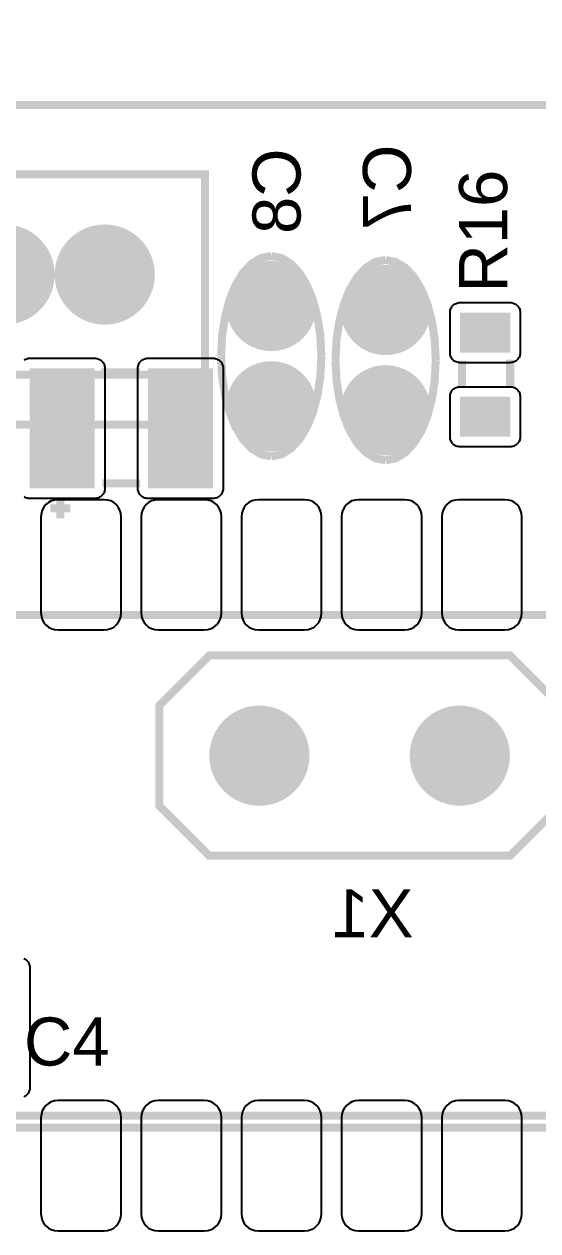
# Model space of a CAD drawing. Header units: inches. Extents: x -2.67 to 2.67, y -1.82 to 1.83.
# Drawn here: x -0.829 to -0.317, y -1.202 to 0.003 of the extents above; entities that cross this region are included whole.
import ezdxf

# ---------------------------------------------------------------- set-up
doc = ezdxf.new("R2010")
doc.units = ezdxf.units.IN
doc.layers.get('0').update_dxf_attribs({"linetype": 'CONTINUOUS'})

# ---------------------------------------------------------------- blocks, each defined once
blk = doc.blocks.new('RPAD')
blk.add_trace([(-0.5, -0.5), (-0.5, 0.5), (0.5, -0.5), (0.5, 0.5)])
blk = doc.blocks.new('EPAD')
at = {"const_width": 0.5}
blk.add_lwpolyline([(-0.25, 0, 1), (0.25, 0, 1)], format="xyb", close=True, dxfattribs=at)

msp = doc.modelspace()

# ---------------------------------------------------------------- linework, layer by layer
at = {"const_width": 0.008}
for points in [[(-1.177335, -0.078157), (0.885657, -0.078157), (0.885657, 0.992709), (-1.177335, 0.992709), (-1.177335, -0.078157)], [(-1.177335, -0.078157), (0.885657, -0.078157), (0.885657, 0.992709), (-1.177335, 0.992709), (-1.177335, -0.078157)], [(-1.177335, -0.078157), (0.885657, -0.078157), (0.885657, 0.992709), (-1.177335, 0.992709), (-1.177335, -0.078157)], [(-1.882382, 0.397031), (-1.882382, -1.059661), (-1.881598, -1.067711), (-1.879344, -1.075156), (-1.871002, -1.087651), (-1.858506, -1.095994), (-1.851062, -1.098248), (-1.843012, -1.099031), (0.873524, -1.099031)], [(-1.882382, 0.397031), (-1.882382, -1.059661), (-1.881598, -1.067711), (-1.879344, -1.075156), (-1.871002, -1.087651), (-1.858506, -1.095994), (-1.851062, -1.098248), (-1.843012, -1.099031), (0.873524, -1.099031)], [(-1.882382, 0.397031), (-1.882382, -1.059661), (-1.881598, -1.067711), (-1.879344, -1.075156), (-1.871002, -1.087651), (-1.858506, -1.095994), (-1.851062, -1.098248), (-1.843012, -1.099031), (0.873524, -1.099031)], [(-1.548988, -0.397449), (-0.648988, -0.397449), (-0.648988, -0.147449), (-1.548988, -0.147449), (-1.548988, -0.397449)], [(-1.548988, -0.397449), (-0.648988, -0.397449), (-0.648988, -0.147449), (-1.548988, -0.147449), (-1.548988, -0.397449)], [(-1.548988, -0.397449), (-0.648988, -0.397449), (-0.648988, -0.147449), (-1.548988, -0.147449), (-1.548988, -0.397449)], [(-0.582846, -0.228945), (-0.593034, -0.230945), (-0.602472, -0.236695), (-0.610972, -0.24582), (-0.618346, -0.257945), (-0.624409, -0.272695), (-0.628972, -0.289695), (-0.631846, -0.30857), (-0.632846, -0.328945)], [(-0.582846, -0.228945), (-0.593034, -0.230945), (-0.602472, -0.236695), (-0.610972, -0.24582), (-0.618346, -0.257945), (-0.624409, -0.272695), (-0.628972, -0.289695), (-0.631846, -0.30857), (-0.632846, -0.328945)], [(-0.582846, -0.228945), (-0.593034, -0.230945), (-0.602472, -0.236695), (-0.610972, -0.24582), (-0.618346, -0.257945), (-0.624409, -0.272695), (-0.628972, -0.289695), (-0.631846, -0.30857), (-0.632846, -0.328945)], [(-0.582846, -0.228945), (-0.572659, -0.230945), (-0.563221, -0.236695), (-0.554721, -0.24582), (-0.547346, -0.257945), (-0.541284, -0.272695), (-0.536721, -0.289695), (-0.533846, -0.30857), (-0.532846, -0.328945)], [(-0.582846, -0.228945), (-0.572659, -0.230945), (-0.563221, -0.236695), (-0.554721, -0.24582), (-0.547346, -0.257945), (-0.541284, -0.272695), (-0.536721, -0.289695), (-0.533846, -0.30857), (-0.532846, -0.328945)], [(-0.582846, -0.228945), (-0.572659, -0.230945), (-0.563221, -0.236695), (-0.554721, -0.24582), (-0.547346, -0.257945), (-0.541284, -0.272695), (-0.536721, -0.289695), (-0.533846, -0.30857), (-0.532846, -0.328945)], [(-0.468673, -0.232882), (-0.478861, -0.234882), (-0.488298, -0.240632), (-0.496798, -0.249757), (-0.504173, -0.261882), (-0.510236, -0.276632), (-0.514798, -0.293632), (-0.517673, -0.312507), (-0.518673, -0.332882)], [(-0.468673, -0.232882), (-0.478861, -0.234882), (-0.488298, -0.240632), (-0.496798, -0.249757), (-0.504173, -0.261882), (-0.510236, -0.276632), (-0.514798, -0.293632), (-0.517673, -0.312507), (-0.518673, -0.332882)], [(-0.468673, -0.232882), (-0.478861, -0.234882), (-0.488298, -0.240632), (-0.496798, -0.249757), (-0.504173, -0.261882), (-0.510236, -0.276632), (-0.514798, -0.293632), (-0.517673, -0.312507), (-0.518673, -0.332882)], [(-0.468673, -0.232882), (-0.458486, -0.234882), (-0.449048, -0.240632), (-0.440548, -0.249757), (-0.433173, -0.261882), (-0.427111, -0.276632), (-0.422548, -0.293632), (-0.419673, -0.312507), (-0.418673, -0.332882)], [(-0.468673, -0.232882), (-0.458486, -0.234882), (-0.449048, -0.240632), (-0.440548, -0.249757), (-0.433173, -0.261882), (-0.427111, -0.276632), (-0.422548, -0.293632), (-0.419673, -0.312507), (-0.418673, -0.332882)], [(-0.468673, -0.232882), (-0.458486, -0.234882), (-0.449048, -0.240632), (-0.440548, -0.249757), (-0.433173, -0.261882), (-0.427111, -0.276632), (-0.422548, -0.293632), (-0.419673, -0.312507), (-0.418673, -0.332882)], [(-0.582846, -0.428945), (-0.593034, -0.426945), (-0.602472, -0.421195), (-0.610972, -0.41207), (-0.618346, -0.399945), (-0.624409, -0.385195), (-0.628972, -0.368195), (-0.631846, -0.34932), (-0.632846, -0.328945)], [(-0.582846, -0.428945), (-0.593034, -0.426945), (-0.602472, -0.421195), (-0.610972, -0.41207), (-0.618346, -0.399945), (-0.624409, -0.385195), (-0.628972, -0.368195), (-0.631846, -0.34932), (-0.632846, -0.328945)], [(-0.582846, -0.428945), (-0.593034, -0.426945), (-0.602472, -0.421195), (-0.610972, -0.41207), (-0.618346, -0.399945), (-0.624409, -0.385195), (-0.628972, -0.368195), (-0.631846, -0.34932), (-0.632846, -0.328945)], [(-0.582846, -0.428945), (-0.572659, -0.426945), (-0.563221, -0.421195), (-0.554721, -0.41207), (-0.547346, -0.399945), (-0.541284, -0.385195), (-0.536721, -0.368195), (-0.533846, -0.34932), (-0.532846, -0.328945)], [(-0.582846, -0.428945), (-0.572659, -0.426945), (-0.563221, -0.421195), (-0.554721, -0.41207), (-0.547346, -0.399945), (-0.541284, -0.385195), (-0.536721, -0.368195), (-0.533846, -0.34932), (-0.532846, -0.328945)], [(-0.582846, -0.428945), (-0.572659, -0.426945), (-0.563221, -0.421195), (-0.554721, -0.41207), (-0.547346, -0.399945), (-0.541284, -0.385195), (-0.536721, -0.368195), (-0.533846, -0.34932), (-0.532846, -0.328945)], [(-0.468673, -0.432882), (-0.478861, -0.430882), (-0.488298, -0.425132), (-0.496798, -0.416007), (-0.504173, -0.403882), (-0.510236, -0.389132), (-0.514798, -0.372132), (-0.517673, -0.353257), (-0.518673, -0.332882)], [(-0.468673, -0.432882), (-0.478861, -0.430882), (-0.488298, -0.425132), (-0.496798, -0.416007), (-0.504173, -0.403882), (-0.510236, -0.389132), (-0.514798, -0.372132), (-0.517673, -0.353257), (-0.518673, -0.332882)], [(-0.468673, -0.432882), (-0.478861, -0.430882), (-0.488298, -0.425132), (-0.496798, -0.416007), (-0.504173, -0.403882), (-0.510236, -0.389132), (-0.514798, -0.372132), (-0.517673, -0.353257), (-0.518673, -0.332882)], [(-0.468673, -0.432882), (-0.458486, -0.430882), (-0.449048, -0.425132), (-0.440548, -0.416007), (-0.433173, -0.403882), (-0.427111, -0.389132), (-0.422548, -0.372132), (-0.419673, -0.353257), (-0.418673, -0.332882)], [(-0.468673, -0.432882), (-0.458486, -0.430882), (-0.449048, -0.425132), (-0.440548, -0.416007), (-0.433173, -0.403882), (-0.427111, -0.389132), (-0.422548, -0.372132), (-0.419673, -0.353257), (-0.418673, -0.332882)], [(-0.468673, -0.432882), (-0.458486, -0.430882), (-0.449048, -0.425132), (-0.440548, -0.416007), (-0.433173, -0.403882), (-0.427111, -0.389132), (-0.422548, -0.372132), (-0.419673, -0.353257), (-0.418673, -0.332882)], [(-0.392382, -0.360441), (-0.392382, -0.333441)], [(-0.392382, -0.360441), (-0.392382, -0.333441)], [(-0.392382, -0.360441), (-0.392382, -0.333441)], [(-0.344382, -0.360441), (-0.344382, -0.332441)], [(-0.344382, -0.360441), (-0.344382, -0.332441)], [(-0.344382, -0.360441), (-0.344382, -0.332441)], [(-1.548988, -0.347449), (-0.648988, -0.347449)], [(-1.548988, -0.347449), (-0.648988, -0.347449)], [(-1.548988, -0.347449), (-0.648988, -0.347449)], [(-0.713398, -0.344992), (-0.752398, -0.344992)], [(-0.713398, -0.344992), (-0.752398, -0.344992)], [(-0.713398, -0.344992), (-0.752398, -0.344992)], [(-0.713398, -0.455992), (-0.751398, -0.455992)], [(-0.713398, -0.455992), (-0.751398, -0.455992)], [(-0.713398, -0.455992), (-0.751398, -0.455992)], [(-0.793398, -0.470992), (-0.793398, -0.490992)], [(-0.793398, -0.470992), (-0.793398, -0.490992)], [(-0.793398, -0.470992), (-0.793398, -0.490992)], [(-0.783398, -0.480992), (-0.803398, -0.480992)], [(-0.783398, -0.480992), (-0.803398, -0.480992)], [(-0.783398, -0.480992), (-0.803398, -0.480992)], [(-1.82261, -0.587213), (0.17739, -0.587213)], [(-1.82261, -0.587213), (0.17739, -0.587213)], [(-1.82261, -0.587213), (0.17739, -0.587213)], [(-0.344657, -0.627764), (-0.644657, -0.627764), (-0.694657, -0.677764), (-0.694657, -0.777764), (-0.644657, -0.827764), (-0.344657, -0.827764), (-0.294657, -0.777764), (-0.294657, -0.677764), (-0.344657, -0.627764)], [(-0.344657, -0.627764), (-0.644657, -0.627764), (-0.694657, -0.677764), (-0.694657, -0.777764), (-0.644657, -0.827764), (-0.344657, -0.827764), (-0.294657, -0.777764), (-0.294657, -0.677764), (-0.344657, -0.627764)], [(-0.344657, -0.627764), (-0.644657, -0.627764), (-0.694657, -0.677764), (-0.694657, -0.777764), (-0.644657, -0.827764), (-0.344657, -0.827764), (-0.294657, -0.777764), (-0.294657, -0.677764), (-0.344657, -0.627764)], [(-1.82261, -1.087213), (0.17739, -1.087213)], [(-1.82261, -1.087213), (0.17739, -1.087213)], [(-1.82261, -1.087213), (0.17739, -1.087213)]]:
    msp.add_lwpolyline(points, dxfattribs=at)
for points in [[(-0.404382, -0.325441), (-0.404382, -0.285441), (-0.404332, -0.284402), (-0.404183, -0.283396), (-0.403941, -0.28243), (-0.403611, -0.281506), (-0.403196, -0.280629), (-0.402701, -0.279805), (-0.402132, -0.279037), (-0.401492, -0.278331), (-0.400785, -0.277691), (-0.400018, -0.277122), (-0.399194, -0.276628), (-0.398318, -0.276213), (-0.397394, -0.275882), (-0.396427, -0.27564), (-0.395422, -0.275491), (-0.394382, -0.275441), (-0.344382, -0.275441), (-0.343343, -0.275491), (-0.342338, -0.27564), (-0.341371, -0.275882), (-0.340447, -0.276213), (-0.33957, -0.276628), (-0.338746, -0.277122), (-0.337979, -0.277691), (-0.337273, -0.278331), (-0.336633, -0.279037), (-0.336063, -0.279805), (-0.335569, -0.280629), (-0.335154, -0.281506), (-0.334823, -0.28243), (-0.334581, -0.283396), (-0.334433, -0.284402), (-0.334382, -0.285441), (-0.334382, -0.325441), (-0.334433, -0.32648), (-0.334581, -0.327485), (-0.334823, -0.328452), (-0.335154, -0.329376), (-0.335569, -0.330253), (-0.336063, -0.331077), (-0.336633, -0.331844), (-0.337273, -0.33255), (-0.337979, -0.333191), (-0.338746, -0.33376), (-0.33957, -0.334254), (-0.340447, -0.334669), (-0.341371, -0.335), (-0.342338, -0.335242), (-0.343343, -0.335391), (-0.344382, -0.335441), (-0.394382, -0.335441), (-0.395422, -0.335391), (-0.396427, -0.335242), (-0.397394, -0.335), (-0.398318, -0.334669), (-0.399194, -0.334254), (-0.400018, -0.33376), (-0.400785, -0.333191), (-0.401492, -0.33255), (-0.402132, -0.331844), (-0.402701, -0.331077), (-0.403196, -0.330253), (-0.403611, -0.329376), (-0.403941, -0.328452), (-0.404183, -0.327485), (-0.404332, -0.32648), (-0.404382, -0.325441)], [(-0.640898, -0.470992), (-0.705898, -0.470992), (-0.706937, -0.470942), (-0.707942, -0.470793), (-0.708909, -0.470551), (-0.709833, -0.47022), (-0.710709, -0.469806), (-0.711533, -0.469311), (-0.712301, -0.468742), (-0.713007, -0.468102), (-0.713647, -0.467395), (-0.714217, -0.466628), (-0.714711, -0.465804), (-0.715126, -0.464928), (-0.715457, -0.464004), (-0.715699, -0.463037), (-0.715847, -0.462031), (-0.715898, -0.460992), (-0.715898, -0.340992), (-0.715847, -0.339953), (-0.715699, -0.338948), (-0.715457, -0.337981), (-0.715126, -0.337057), (-0.714711, -0.33618), (-0.714217, -0.335356), (-0.713647, -0.334589), (-0.713007, -0.333883), (-0.712301, -0.333243), (-0.711533, -0.332673), (-0.710709, -0.332178), (-0.709833, -0.331764), (-0.708909, -0.331433), (-0.707942, -0.331191), (-0.706937, -0.331043), (-0.705898, -0.330992), (-0.640898, -0.330992), (-0.639858, -0.331043), (-0.638853, -0.331191), (-0.637886, -0.331433), (-0.636962, -0.331764), (-0.636086, -0.332178), (-0.635262, -0.332673), (-0.634494, -0.333243), (-0.633788, -0.333883), (-0.633148, -0.334589), (-0.632579, -0.335356), (-0.632084, -0.33618), (-0.631669, -0.337057), (-0.631339, -0.337981), (-0.631096, -0.338948), (-0.630948, -0.339953), (-0.630898, -0.340992), (-0.630898, -0.460992), (-0.630948, -0.462031), (-0.631096, -0.463037), (-0.631339, -0.464004), (-0.631669, -0.464928), (-0.632084, -0.465804), (-0.632579, -0.466628), (-0.633148, -0.467395), (-0.633788, -0.468102), (-0.634494, -0.468742), (-0.635262, -0.469311), (-0.636086, -0.469806), (-0.636962, -0.47022), (-0.637886, -0.470551), (-0.638853, -0.470793), (-0.639858, -0.470942), (-0.640898, -0.470992)], [(-0.404382, -0.409441), (-0.404382, -0.369441), (-0.404332, -0.368402), (-0.404183, -0.367396), (-0.403941, -0.36643), (-0.403611, -0.365506), (-0.403196, -0.364629), (-0.402701, -0.363805), (-0.402132, -0.363037), (-0.401492, -0.362331), (-0.400785, -0.361691), (-0.400018, -0.361122), (-0.399194, -0.360628), (-0.398318, -0.360213), (-0.397394, -0.359882), (-0.396427, -0.35964), (-0.395422, -0.359491), (-0.394382, -0.359441), (-0.344382, -0.359441), (-0.343343, -0.359491), (-0.342338, -0.35964), (-0.341371, -0.359882), (-0.340447, -0.360213), (-0.33957, -0.360628), (-0.338746, -0.361122), (-0.337979, -0.361691), (-0.337273, -0.362331), (-0.336633, -0.363037), (-0.336063, -0.363805), (-0.335569, -0.364629), (-0.335154, -0.365506), (-0.334823, -0.36643), (-0.334581, -0.367396), (-0.334433, -0.368402), (-0.334382, -0.369441), (-0.334382, -0.409441), (-0.334433, -0.41048), (-0.334581, -0.411485), (-0.334823, -0.412452), (-0.335154, -0.413376), (-0.335569, -0.414253), (-0.336063, -0.415077), (-0.336633, -0.415844), (-0.337273, -0.41655), (-0.337979, -0.417191), (-0.338746, -0.41776), (-0.33957, -0.418254), (-0.340447, -0.418669), (-0.341371, -0.419), (-0.342338, -0.419242), (-0.343343, -0.419391), (-0.344382, -0.419441), (-0.394382, -0.419441), (-0.395422, -0.419391), (-0.396427, -0.419242), (-0.397394, -0.419), (-0.398318, -0.418669), (-0.399194, -0.418254), (-0.400018, -0.41776), (-0.400785, -0.417191), (-0.401492, -0.41655), (-0.402132, -0.415844), (-0.402701, -0.415077), (-0.403196, -0.414253), (-0.403611, -0.413376), (-0.403941, -0.412452), (-0.404183, -0.411485), (-0.404332, -0.41048), (-0.404382, -0.409441)], [(-0.79561, -0.602213), (-0.74961, -0.602213), (-0.746134, -0.601874), (-0.74292, -0.600901), (-0.740029, -0.599355), (-0.737524, -0.597298), (-0.735468, -0.594794), (-0.733922, -0.591903), (-0.732948, -0.588689), (-0.73261, -0.585213), (-0.73261, -0.489213), (-0.732948, -0.485737), (-0.733922, -0.482522), (-0.735468, -0.479631), (-0.737524, -0.477127), (-0.740029, -0.47507), (-0.74292, -0.473524), (-0.746134, -0.472551), (-0.74961, -0.472213), (-0.79561, -0.472213), (-0.799086, -0.472551), (-0.8023, -0.473524), (-0.805191, -0.47507), (-0.807696, -0.477127), (-0.809753, -0.479631), (-0.811299, -0.482522), (-0.812272, -0.485737), (-0.81261, -0.489213), (-0.81261, -0.585213), (-0.812272, -0.588689), (-0.811299, -0.591903), (-0.809753, -0.594794), (-0.807696, -0.597298), (-0.805191, -0.599355), (-0.8023, -0.600901), (-0.799086, -0.601874), (-0.79561, -0.602213)], [(-0.69561, -0.602213), (-0.64961, -0.602213), (-0.646134, -0.601874), (-0.64292, -0.600901), (-0.640029, -0.599355), (-0.637524, -0.597298), (-0.635468, -0.594794), (-0.633922, -0.591903), (-0.632948, -0.588689), (-0.63261, -0.585213), (-0.63261, -0.489213), (-0.632948, -0.485737), (-0.633922, -0.482522), (-0.635468, -0.479631), (-0.637524, -0.477127), (-0.640029, -0.47507), (-0.64292, -0.473524), (-0.646134, -0.472551), (-0.64961, -0.472213), (-0.69561, -0.472213), (-0.699086, -0.472551), (-0.7023, -0.473524), (-0.705191, -0.47507), (-0.707696, -0.477127), (-0.709753, -0.479631), (-0.711299, -0.482522), (-0.712272, -0.485737), (-0.71261, -0.489213), (-0.71261, -0.585213), (-0.712272, -0.588689), (-0.711299, -0.591903), (-0.709753, -0.594794), (-0.707696, -0.597298), (-0.705191, -0.599355), (-0.7023, -0.600901), (-0.699086, -0.601874), (-0.69561, -0.602213)], [(-0.59561, -0.602213), (-0.54961, -0.602213), (-0.546134, -0.601874), (-0.54292, -0.600901), (-0.540029, -0.599355), (-0.537524, -0.597298), (-0.535468, -0.594794), (-0.533922, -0.591903), (-0.532948, -0.588689), (-0.53261, -0.585213), (-0.53261, -0.489213), (-0.532948, -0.485737), (-0.533922, -0.482522), (-0.535468, -0.479631), (-0.537524, -0.477127), (-0.540029, -0.47507), (-0.54292, -0.473524), (-0.546134, -0.472551), (-0.54961, -0.472213), (-0.59561, -0.472213), (-0.599086, -0.472551), (-0.6023, -0.473524), (-0.605191, -0.47507), (-0.607696, -0.477127), (-0.609753, -0.479631), (-0.611299, -0.482522), (-0.612272, -0.485737), (-0.61261, -0.489213), (-0.61261, -0.585213), (-0.612272, -0.588689), (-0.611299, -0.591903), (-0.609753, -0.594794), (-0.607696, -0.597298), (-0.605191, -0.599355), (-0.6023, -0.600901), (-0.599086, -0.601874), (-0.59561, -0.602213)], [(-0.49561, -0.602213), (-0.44961, -0.602213), (-0.446134, -0.601874), (-0.44292, -0.600901), (-0.440029, -0.599355), (-0.437524, -0.597298), (-0.435468, -0.594794), (-0.433922, -0.591903), (-0.432948, -0.588689), (-0.43261, -0.585213), (-0.43261, -0.489213), (-0.432948, -0.485737), (-0.433922, -0.482522), (-0.435468, -0.479631), (-0.437524, -0.477127), (-0.440029, -0.47507), (-0.44292, -0.473524), (-0.446134, -0.472551), (-0.44961, -0.472213), (-0.49561, -0.472213), (-0.499086, -0.472551), (-0.5023, -0.473524), (-0.505191, -0.47507), (-0.507696, -0.477127), (-0.509753, -0.479631), (-0.511299, -0.482522), (-0.512272, -0.485737), (-0.51261, -0.489213), (-0.51261, -0.585213), (-0.512272, -0.588689), (-0.511299, -0.591903), (-0.509753, -0.594794), (-0.507696, -0.597298), (-0.505191, -0.599355), (-0.5023, -0.600901), (-0.499086, -0.601874), (-0.49561, -0.602213)], [(-0.39561, -0.602213), (-0.34961, -0.602213), (-0.346134, -0.601874), (-0.34292, -0.600901), (-0.340029, -0.599355), (-0.337524, -0.597298), (-0.335468, -0.594794), (-0.333922, -0.591903), (-0.332948, -0.588689), (-0.33261, -0.585213), (-0.33261, -0.489213), (-0.332948, -0.485737), (-0.333922, -0.482522), (-0.335468, -0.479631), (-0.337524, -0.477127), (-0.340029, -0.47507), (-0.34292, -0.473524), (-0.346134, -0.472551), (-0.34961, -0.472213), (-0.39561, -0.472213), (-0.399086, -0.472551), (-0.4023, -0.473524), (-0.405191, -0.47507), (-0.407696, -0.477127), (-0.409753, -0.479631), (-0.411299, -0.482522), (-0.412272, -0.485737), (-0.41261, -0.489213), (-0.41261, -0.585213), (-0.412272, -0.588689), (-0.411299, -0.591903), (-0.409753, -0.594794), (-0.407696, -0.597298), (-0.405191, -0.599355), (-0.4023, -0.600901), (-0.399086, -0.601874), (-0.39561, -0.602213)], [(-0.74961, -1.072213), (-0.79561, -1.072213), (-0.799086, -1.072551), (-0.8023, -1.073524), (-0.805191, -1.07507), (-0.807696, -1.077127), (-0.809753, -1.079631), (-0.811299, -1.082522), (-0.812272, -1.085737), (-0.81261, -1.089213), (-0.81261, -1.185213), (-0.812272, -1.188689), (-0.811299, -1.191903), (-0.809753, -1.194794), (-0.807696, -1.197298), (-0.805191, -1.199355), (-0.8023, -1.200901), (-0.799086, -1.201874), (-0.79561, -1.202213), (-0.74961, -1.202213), (-0.746134, -1.201874), (-0.74292, -1.200901), (-0.740029, -1.199355), (-0.737524, -1.197298), (-0.735468, -1.194794), (-0.733922, -1.191903), (-0.732948, -1.188689), (-0.73261, -1.185213), (-0.73261, -1.089213), (-0.732948, -1.085737), (-0.733922, -1.082522), (-0.735468, -1.079631), (-0.737524, -1.077127), (-0.740029, -1.07507), (-0.74292, -1.073524), (-0.746134, -1.072551), (-0.74961, -1.072213)], [(-0.64961, -1.072213), (-0.69561, -1.072213), (-0.699086, -1.072551), (-0.7023, -1.073524), (-0.705191, -1.07507), (-0.707696, -1.077127), (-0.709753, -1.079631), (-0.711299, -1.082522), (-0.712272, -1.085737), (-0.71261, -1.089213), (-0.71261, -1.185213), (-0.712272, -1.188689), (-0.711299, -1.191903), (-0.709753, -1.194794), (-0.707696, -1.197298), (-0.705191, -1.199355), (-0.7023, -1.200901), (-0.699086, -1.201874), (-0.69561, -1.202213), (-0.64961, -1.202213), (-0.646134, -1.201874), (-0.64292, -1.200901), (-0.640029, -1.199355), (-0.637524, -1.197298), (-0.635468, -1.194794), (-0.633922, -1.191903), (-0.632948, -1.188689), (-0.63261, -1.185213), (-0.63261, -1.089213), (-0.632948, -1.085737), (-0.633922, -1.082522), (-0.635468, -1.079631), (-0.637524, -1.077127), (-0.640029, -1.07507), (-0.64292, -1.073524), (-0.646134, -1.072551), (-0.64961, -1.072213)], [(-0.54961, -1.072213), (-0.59561, -1.072213), (-0.599086, -1.072551), (-0.6023, -1.073524), (-0.605191, -1.07507), (-0.607696, -1.077127), (-0.609753, -1.079631), (-0.611299, -1.082522), (-0.612272, -1.085737), (-0.61261, -1.089213), (-0.61261, -1.185213), (-0.612272, -1.188689), (-0.611299, -1.191903), (-0.609753, -1.194794), (-0.607696, -1.197298), (-0.605191, -1.199355), (-0.6023, -1.200901), (-0.599086, -1.201874), (-0.59561, -1.202213), (-0.54961, -1.202213), (-0.546134, -1.201874), (-0.54292, -1.200901), (-0.540029, -1.199355), (-0.537524, -1.197298), (-0.535468, -1.194794), (-0.533922, -1.191903), (-0.532948, -1.188689), (-0.53261, -1.185213), (-0.53261, -1.089213), (-0.532948, -1.085737), (-0.533922, -1.082522), (-0.535468, -1.079631), (-0.537524, -1.077127), (-0.540029, -1.07507), (-0.54292, -1.073524), (-0.546134, -1.072551), (-0.54961, -1.072213)], [(-0.44961, -1.072213), (-0.49561, -1.072213), (-0.499086, -1.072551), (-0.5023, -1.073524), (-0.505191, -1.07507), (-0.507696, -1.077127), (-0.509753, -1.079631), (-0.511299, -1.082522), (-0.512272, -1.085737), (-0.51261, -1.089213), (-0.51261, -1.185213), (-0.512272, -1.188689), (-0.511299, -1.191903), (-0.509753, -1.194794), (-0.507696, -1.197298), (-0.505191, -1.199355), (-0.5023, -1.200901), (-0.499086, -1.201874), (-0.49561, -1.202213), (-0.44961, -1.202213), (-0.446134, -1.201874), (-0.44292, -1.200901), (-0.440029, -1.199355), (-0.437524, -1.197298), (-0.435468, -1.194794), (-0.433922, -1.191903), (-0.432948, -1.188689), (-0.43261, -1.185213), (-0.43261, -1.089213), (-0.432948, -1.085737), (-0.433922, -1.082522), (-0.435468, -1.079631), (-0.437524, -1.077127), (-0.440029, -1.07507), (-0.44292, -1.073524), (-0.446134, -1.072551), (-0.44961, -1.072213)], [(-0.34961, -1.072213), (-0.39561, -1.072213), (-0.399086, -1.072551), (-0.4023, -1.073524), (-0.405191, -1.07507), (-0.407696, -1.077127), (-0.409753, -1.079631), (-0.411299, -1.082522), (-0.412272, -1.085737), (-0.41261, -1.089213), (-0.41261, -1.185213), (-0.412272, -1.188689), (-0.411299, -1.191903), (-0.409753, -1.194794), (-0.407696, -1.197298), (-0.405191, -1.199355), (-0.4023, -1.200901), (-0.399086, -1.201874), (-0.39561, -1.202213), (-0.34961, -1.202213), (-0.346134, -1.201874), (-0.34292, -1.200901), (-0.340029, -1.199355), (-0.337524, -1.197298), (-0.335468, -1.194794), (-0.333922, -1.191903), (-0.332948, -1.188689), (-0.33261, -1.185213), (-0.33261, -1.089213), (-0.332948, -1.085737), (-0.333922, -1.082522), (-0.335468, -1.079631), (-0.337524, -1.077127), (-0.340029, -1.07507), (-0.34292, -1.073524), (-0.346134, -1.072551), (-0.34961, -1.072213)]]:
    msp.add_lwpolyline(points, close=True)
for points in [[(-0.829533, -0.332673), (-0.828709, -0.332178), (-0.827833, -0.331764), (-0.826909, -0.331433), (-0.825942, -0.331191), (-0.824937, -0.331043), (-0.823898, -0.330992), (-0.758898, -0.330992), (-0.757858, -0.331043), (-0.756853, -0.331191), (-0.755886, -0.331433), (-0.754962, -0.331764), (-0.754086, -0.332178), (-0.753262, -0.332673), (-0.752494, -0.333243), (-0.751788, -0.333883), (-0.751148, -0.334589), (-0.750579, -0.335356), (-0.750084, -0.33618), (-0.749669, -0.337057), (-0.749339, -0.337981), (-0.749096, -0.338948), (-0.748948, -0.339953), (-0.748898, -0.340992), (-0.748898, -0.460992), (-0.748948, -0.462031), (-0.749096, -0.463037), (-0.749339, -0.464004), (-0.749669, -0.464928), (-0.750084, -0.465804), (-0.750579, -0.466628), (-0.751148, -0.467395), (-0.751788, -0.468102), (-0.752494, -0.468742), (-0.753262, -0.469311), (-0.754086, -0.469806), (-0.754962, -0.47022), (-0.755886, -0.470551), (-0.756853, -0.470793), (-0.757858, -0.470942), (-0.758898, -0.470992), (-0.758898, -0.470992), (-0.823898, -0.470992), (-0.824937, -0.470942), (-0.825942, -0.470793), (-0.826909, -0.470551), (-0.827833, -0.47022), (-0.828709, -0.469806), (-0.829533, -0.469311)], [(-0.829876, -0.930189), (-0.828999, -0.930604), (-0.828175, -0.931098), (-0.827407, -0.931668), (-0.826702, -0.932308), (-0.826061, -0.933014), (-0.825492, -0.933781), (-0.824998, -0.934606), (-0.824583, -0.935482), (-0.824252, -0.936406), (-0.82401, -0.937373), (-0.823861, -0.938378), (-0.823811, -0.939417), (-0.823811, -1.059417), (-0.823861, -1.060457), (-0.82401, -1.061462), (-0.824252, -1.062429), (-0.824583, -1.063353), (-0.824998, -1.064229), (-0.825492, -1.065053), (-0.826061, -1.06582), (-0.826702, -1.066527), (-0.827407, -1.067167), (-0.828175, -1.067736), (-0.828999, -1.068231), (-0.829876, -1.068646)]]:
    msp.add_lwpolyline(points)

# ---------------------------------------------------------------- block references
for p, xscale, yscale in [((-0.848988, -0.247449), 0.1, 0.1), ((-0.748988, -0.247449), 0.1, 0.1), ((-0.582846, -0.278945), 0.09, 0.09), ((-0.468673, -0.282882), 0.09, 0.09), ((-0.582846, -0.378945), 0.09, 0.09), ((-0.468673, -0.382882), 0.09, 0.09), ((-0.594657, -0.727764), 0.1, 0.1), ((-0.394657, -0.727764), 0.1, 0.1)]:
    msp.add_blockref('EPAD', p, dxfattribs=dict(xscale=xscale, yscale=yscale))
for p, xscale, yscale, rotation in [((-0.369382, -0.305441), 0.04, 0.05, 90), ((-0.791398, -0.400992), 0.065, 0.12, 180), ((-0.673398, -0.400992), 0.065, 0.12, 180), ((-0.369382, -0.389441), 0.04, 0.05, 90)]:
    msp.add_blockref('RPAD', p, dxfattribs=dict(xscale=xscale, yscale=yscale, rotation=rotation))

# ---------------------------------------------------------------- texts
at = {"text_generation_flag": 2, "width": 1.041667}
for s, p in [('C8', (-0.553587, -0.121465)), ('C8', (-0.553587, -0.121465)), ('C8', (-0.553587, -0.121465)), ('C7', (-0.44335, -0.117528)), ('C7', (-0.44335, -0.117528)), ('C7', (-0.44335, -0.117528))]:
    msp.add_text(s, height=0.048, rotation=90, dxfattribs=at).set_placement(p)
at = {"width": 1.041667}
msp.add_text('R16', height=0.048, rotation=90, dxfattribs=at).set_placement((-0.347382, -0.265441))
msp.add_text('R16', height=0.048, rotation=90, dxfattribs=at).set_placement((-0.347382, -0.265441))
msp.add_text('R16', height=0.048, rotation=90, dxfattribs=at).set_placement((-0.347382, -0.265441))
at = {"text_generation_flag": 2, "width": 1.041667}
msp.add_text('X1', height=0.048, dxfattribs=at).set_placement((-0.44072, -0.909102))
msp.add_text('X1', height=0.048, dxfattribs=at).set_placement((-0.44072, -0.909102))
msp.add_text('X1', height=0.048, dxfattribs=at).set_placement((-0.44072, -0.909102))
at = {"width": 1.041667}
msp.add_text('C4', height=0.048, dxfattribs=at).set_placement((-0.829642, -1.037181))
msp.add_text('C4', height=0.048, dxfattribs=at).set_placement((-0.829642, -1.037181))
msp.add_text('C4', height=0.048, dxfattribs=at).set_placement((-0.829642, -1.037181))

doc.saveas('drawing.dxf')
